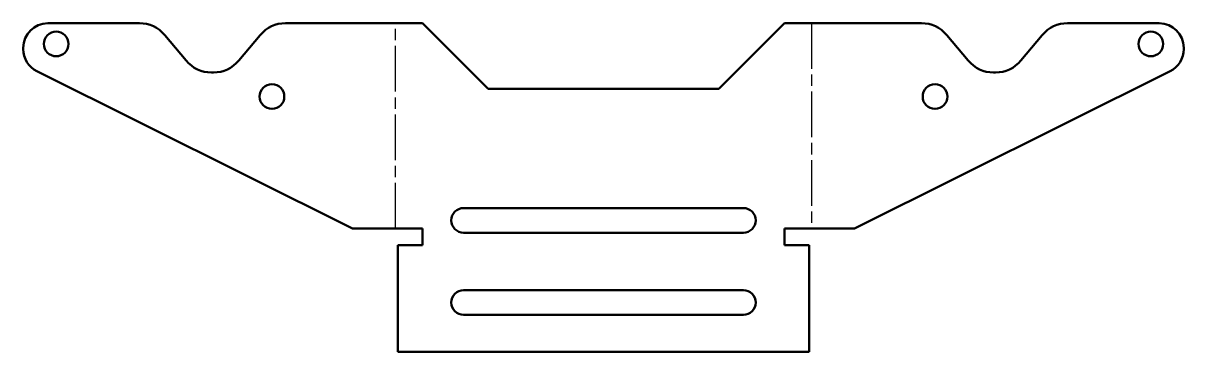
# Model space of a CAD drawing. Header units: millimetres. Extents: x 69 to 210, y 88 to 128.
import ezdxf

# ---------------------------------------------------------------- set-up
doc = ezdxf.new("R2010")
doc.units = ezdxf.units.MM
doc.linetypes.add('CHAIN', pattern=[0.3543, 0.2362, -0.0295, 0.0591, -0.0295])
doc.layers.add('Bend Centerline (ISO)', color=7, linetype='CHAIN', lineweight=25)
doc.layers.add('Visible (ISO)', color=7, linetype='Continuous', lineweight=50)

msp = doc.modelspace()

# ---------------------------------------------------------------- linework, layer by layer
at = {"layer": 'Bend Centerline (ISO)', "ltscale": 23.520557}
for p, q in [((114.44, 102.95), (114.44, 127.95)), ((164.96, 127.95), (164.96, 102.95))]:
    msp.add_line(p, q, dxfattribs=at)
at = {"layer": 'Visible (ISO)'}
for p, q in [((72.18, 127.95), (83.3, 127.95)), ((101.05, 127.95), (117.7, 127.95)), ((117.7, 127.95), (125.7, 119.95)), ((153.7, 119.95), (161.7, 127.95)), ((161.7, 127.95), (178.35, 127.95)), ((196.1, 127.95), (207.22, 127.95)), ((88.98, 123.39), (86.38, 126.51)), ((97.98, 126.51), (95.38, 123.39)), ((184.02, 123.39), (181.42, 126.51)), ((193.02, 126.51), (190.42, 123.39)), ((69.18, 124.8), (69.18, 124.95)), ((210.22, 124.95), (210.22, 124.8)), ((109.18, 102.95), (70.83, 122.12)), ((92.3, 121.95), (92.05, 121.95)), ((208.57, 122.12), (170.22, 102.95)), ((187.35, 121.95), (187.1, 121.95)), ((125.7, 119.95), (153.7, 119.95)), ((122.7, 105.45), (156.7, 105.45)), ((117.7, 102.95), (109.18, 102.95)), ((117.7, 102.95), (117.7, 100.95)), ((156.7, 102.45), (122.7, 102.45)), ((170.22, 102.95), (161.7, 102.95)), ((161.7, 100.95), (161.7, 102.95)), ((114.7, 87.95), (114.7, 100.95)), ((117.7, 100.95), (114.7, 100.95)), ((164.7, 100.95), (161.7, 100.95)), ((164.7, 100.95), (164.7, 87.95)), ((122.7, 95.45), (156.7, 95.45)), ((156.7, 92.45), (122.7, 92.45)), ((164.7, 87.95), (114.7, 87.95))]:
    msp.add_line(p, q, dxfattribs=at)
for centre in [(73.18, 125.42), (206.22, 125.42), (99.41, 119.02), (179.99, 119.02)]:
    msp.add_circle(centre, 1.5, dxfattribs=at)
for centre, radius, start, end in [((72.18, 124.95), 3, 90, 180), ((83.3, 123.95), 4, 39.8056, 90), ((101.05, 123.95), 4, 90, 140.1944), ((178.35, 123.95), 4, 39.8056, 90), ((196.1, 123.95), 4, 90, 140.1944), ((207.22, 124.95), 3, 0, 90), ((72.18, 124.8), 3, 180, 243.4349), ((207.22, 124.8), 3, 296.5651, 0), ((92.05, 125.95), 4, 219.8056, 270), ((92.3, 125.95), 4, 270, 320.1944), ((187.1, 125.95), 4, 219.8056, 270), ((187.35, 125.95), 4, 270, 320.1944), ((122.7, 103.95), 1.5, 90, 270), ((156.7, 103.95), 1.5, 270, 90), ((122.7, 93.95), 1.5, 90, 270), ((156.7, 93.95), 1.5, 270, 90)]:
    msp.add_arc(centre, radius, start, end, dxfattribs=at)

doc.saveas('drawing.dxf')
